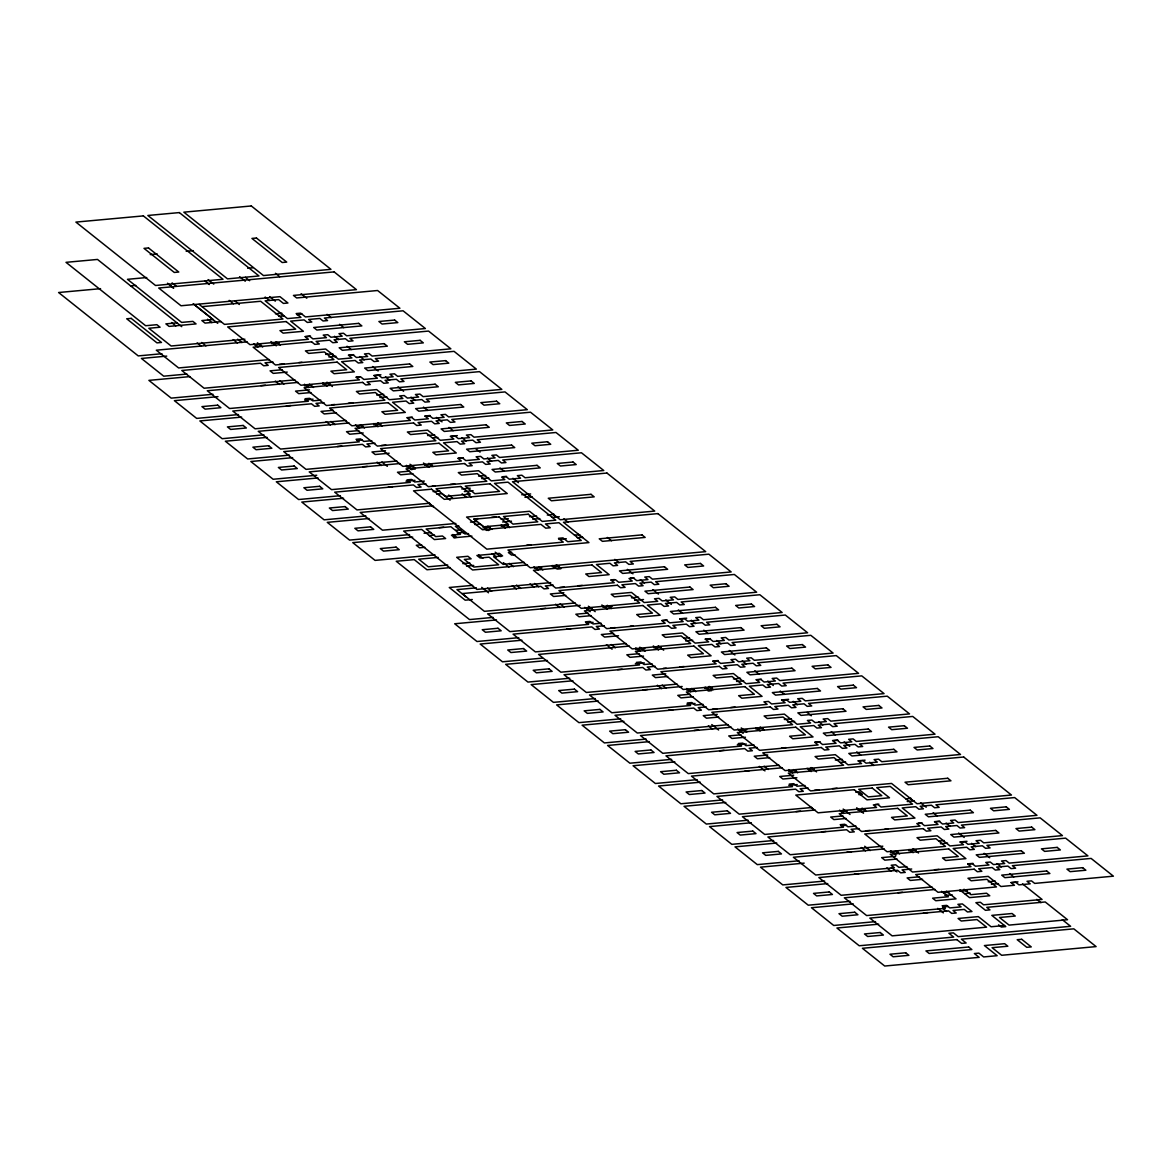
<?xml version="1.0" encoding="UTF-8"?>
<svg xmlns="http://www.w3.org/2000/svg" width="1172" height="1172" viewBox="0 0 1172 1172"><rect width="100%" height="100%" fill="white"/><g stroke="black" fill="none" stroke-linecap="round" stroke-linejoin="round"><path stroke-width="1.5" d="M150.221 254.588L157.224 253.958M186.202 251.291L193.204 250.647M146.72 277.544L127.484 279.317L181.631 322.417L192.867 321.377L196.061 323.911L169.076 326.402L165.882 323.868L177.133 322.827M247.673 268.256L252.918 267.773M100.543 288.664L58.6 292.517L138.237 355.907L161.941 353.724M130.561 285.895L135.806 285.426M202.185 306.639L260.653 301.263L282.95 319.018L224.482 324.395L199.123 304.383M275.435 313.788L281.866 313.188M221.244 321.597L205.056 323.091L201.862 320.557L213.114 319.517L193.16 303.636M278.819 316.308L284.21 315.81M296.809 314.653L302.2 314.155M244.889 339.221L171.127 346.004L148.829 328.263L160.081 327.222L156.887 324.688L145.65 325.728L66.013 262.338L97.496 259.437L181.763 326.651M247.145 341.843L156.316 350.194L178.613 367.949L269.443 359.584M305.16 336.51L310.477 336.012M255.291 345.139L260.77 344.627M271.699 343.63L278.995 342.957M166.732 356.112L141.416 358.442L163.714 376.183L186.934 374.058M325.684 354.413L332.775 353.768M273.047 362.089L265.019 362.822L268.198 365.356L263.7 365.767L260.521 363.232L181.806 370.484L204.104 388.225L294.919 379.875M328.863 356.947L335.954 356.303M348.362 355.16L353.666 354.677M279.449 364.331L283.946 363.906M298.933 362.529L301.937 362.251M190.054 376.593L148.903 380.373L171.2 398.128L212.982 394.275M282.32 369.722L270.073 370.85L273.252 373.385L287.243 372.095M260.887 385.632L265.385 385.222M298.113 382.409L207.283 390.759L229.58 408.515L308.295 401.263L305.116 398.729L309.613 398.319L312.792 400.853L320.82 400.121M356.127 377.076L359.658 376.739M373.839 375.436L380.929 374.791M304.5 385.866L311.767 385.192M322.652 384.196L329.918 383.522M217.977 396.649L174.394 400.663L196.691 418.404L238.458 414.566M309.54 389.837L295.549 391.126L298.743 393.66L310.976 392.532M304.632 399.989L313.07 399.213M376.652 394.979L383.727 394.334M286.364 405.922L290.861 405.497M324.014 402.655L315.971 403.388L319.165 405.922L314.667 406.332L311.474 403.798L232.774 411.05L255.071 428.791L345.887 420.44M379.831 397.513L386.921 396.868M331.91 404.75L334.899 404.472M348.392 403.241L352.889 402.816M241.652 417.1L199.87 420.938L222.167 438.694L263.949 434.841M333.273 410.288L321.04 411.416L324.219 413.95L336.467 412.822M349.066 422.975L258.25 431.325L280.548 449.066L359.262 441.829L356.068 439.295L360.566 438.885L363.76 441.419L371.788 440.687M407.08 417.642L412.398 417.144M424.806 416.001L430.124 415.518M357.27 426.256L362.719 425.758M373.619 424.762L380.885 424.088M267.128 437.376L225.361 441.229L247.658 458.97L289.425 455.132M358.764 430.563L346.516 431.692L349.695 434.226L363.203 432.981M356.786 440.452L362.353 439.94M427.604 435.545L434.695 434.9M337.331 446.488L341.828 446.063M374.967 443.221L366.939 443.954L370.132 446.488L365.635 446.898L362.441 444.364L283.727 451.616L306.024 469.357L396.854 461.006M432.571 437.918L437.888 437.434M450.282 436.292L457.373 435.632M381.369 445.463L385.866 445.038M292.619 457.666L250.837 461.504L273.135 479.26L316.733 475.246M385.485 450.737L371.993 451.982L375.187 454.516L389.177 453.227M362.807 466.764L367.305 466.353M400.033 463.541L309.218 471.891L331.515 489.632L410.229 482.395L407.036 479.861L411.533 479.451L414.727 481.985L424.352 481.091M458.047 458.208L463.365 457.71M406.42 466.998L413.687 466.324M424.586 465.328L431.853 464.654M318.095 477.942L276.314 481.795L298.611 499.536L340.393 495.697M411.431 469.357L415.064 469.034M409.731 471.129L397.484 472.257L400.663 474.792L412.91 473.664M405.995 481.179L414.991 480.344M478.572 476.11L485.662 475.466M388.298 487.039L392.796 486.629M425.934 483.787L417.906 484.519L421.085 487.054L416.587 487.464L413.408 484.93L334.694 492.167L356.991 509.923L429.655 503.242M481.765 478.645L488.841 478M503.022 476.696L506.568 476.359M432.336 486.028L435.339 485.75M450.326 484.373L454.824 483.948M343.586 498.232L301.805 502.07L324.102 519.826L365.884 515.973M433.083 491.61L439.837 490.995M461.753 488.973L470.192 488.197M436.643 494.115L441.888 493.632L450.077 500.151M464.376 491.551L473.122 490.76M521.774 494.76L530.638 493.954M432.834 505.777L360.185 512.457L382.482 530.198L455.82 523.459M524.953 497.294L532.044 496.65M369.063 518.507L327.281 522.36L349.578 540.102L409.526 534.593M478.235 518.566L473.737 518.976L476.931 521.511L470.499 522.111M491.742 517.321L496.239 516.911M501.191 519.284L508.282 518.639M529.539 516.676L536.63 516.032M547.251 515.05L554.341 514.391M439.251 527.605L443.748 527.195M458.911 526.008L455.381 526.331L464.932 533.934L468.536 533.597M474.807 524.543L480.11 524.045L488.299 530.564M502.598 521.98L511.461 521.174M532.718 519.211L539.809 518.566M552.217 517.423L559.308 516.764M424.059 533.245L431.325 532.586M455.791 530.33L461.226 529.832M482.996 527.825L490.248 527.166M501.133 526.169L508.384 525.495M412.705 537.128L352.772 542.636L375.069 560.392L435.002 554.869M429.055 535.619L434.504 535.121M457.153 533.04L464.405 532.366M486.175 530.359L489.808 530.037M453.491 537.611L456.494 537.333L452.905 534.491M471.92 536.117L454.619 537.714L451.44 535.179L460.435 534.344L450.883 526.741L426.139 529.012L435.691 536.615L442.445 536L445.624 538.534L434.387 539.574L421.642 529.436L403.651 531.077L476.916 589.399L550.679 582.616M421.642 544.79L416.294 545.273L419.488 547.807L424.821 547.324M574.514 535.165L579.832 534.681M559.029 539.413L566.31 538.754M577.239 537.743L582.704 537.245M526.77 545.214L531.268 544.804M438.167 557.403L418.726 559.191L428.278 566.808L447.719 565.021M511.622 552.261L508.399 552.554L511.593 555.088L514.962 554.781M462.823 563.629L469.884 562.97M450.356 567.6L426.974 569.753L414.229 559.615L396.239 561.271L469.503 619.578L493.163 617.395M466.559 566.105L473.752 565.446M524.353 562.399L503.154 564.362L493.602 556.744L502.598 555.924L499.404 553.389L476.916 555.455L480.11 557.989L489.105 557.169L498.657 564.772L473.928 567.043L464.361 559.44L471.115 558.824L467.921 556.29L456.684 557.315L472.609 569.988L527.532 564.948M534.535 568.347L541.669 567.688M552.349 566.706L559.469 566.047M557.315 569.079L560.875 568.742M472.653 585.341L449.272 587.494L465.196 600.181L472.287 599.522M476.389 587.831L456.948 589.619L466.515 597.222M553.345 585.194L545.317 585.927L548.496 588.461L543.998 588.886L540.819 586.352L462.105 593.589L484.402 611.33L575.232 602.979M610.949 579.891L614.48 579.569M630.433 578.104L633.979 577.781M559.747 587.436L564.245 587.025M577.737 585.78L582.235 585.37M563.864 592.71L550.371 593.955L553.565 596.489L565.798 595.361M631.474 597.808L638.55 597.149M541.186 608.737L545.683 608.327M580.228 605.353L487.596 613.864L509.893 631.62L588.593 624.383L585.414 621.834L589.912 621.424L593.091 623.958L601.133 623.226M634.653 600.342L643.516 599.522M586.615 608.81L592.065 608.297M602.965 607.301L612.048 606.466M496.474 619.929L454.692 623.768L476.989 641.509L518.771 637.671M588.095 613.103L575.862 614.231L579.041 616.765L591.289 615.652M586.132 622.991L593.12 622.347M566.662 629.027L571.16 628.617M604.312 625.76L596.284 626.493L599.463 629.027L594.966 629.452L591.787 626.917L513.072 634.155L535.37 651.896L626.185 643.545M661.902 620.457L667.22 619.973M679.628 618.831L686.719 618.186M610.715 628.002L615.212 627.591M630.199 626.2L633.202 625.936M521.95 640.205L480.183 644.043L502.48 661.799L542.431 658.122M613.586 633.393L601.339 634.521L604.532 637.055L618.523 635.766M684.199 638.213L689.517 637.715M629.379 646.08L538.563 654.43L560.861 672.186L639.56 664.949L636.381 662.4L640.879 661.99L644.058 664.524L652.086 663.792M685.62 640.908L692.711 640.249M705.105 639.121L710.422 638.623M635.766 649.537L644.849 648.702M653.932 647.867L661.198 647.193M547.441 660.495L505.659 664.334L527.957 682.075L569.739 678.236M639.062 653.668L626.83 654.796L630.009 657.331L643.501 656.1M635.341 663.718L644.336 662.898M617.629 669.593L622.127 669.183M655.28 666.326L647.252 667.058L650.431 669.593L645.933 670.018L642.754 667.483L564.04 674.72L586.337 692.462L677.152 684.111M712.869 661.023L718.187 660.539M663.176 668.421L666.179 668.157M679.672 666.912L684.17 666.502M572.918 680.771L531.15 684.609L553.433 702.365L595.215 698.527M665.799 673.841L652.306 675.087L655.485 677.621L667.732 676.493M733.394 678.94L740.484 678.28M643.12 689.869L647.618 689.458M682.163 686.484L589.516 694.996L611.813 712.752L690.528 705.5L687.349 702.966L691.846 702.555L695.025 705.09L703.053 704.357M736.587 681.474L743.663 680.815M756.072 679.687L761.39 679.189M686.733 690.103L694 689.429M704.885 688.433L712.151 687.759M598.409 701.061L556.627 704.899L578.924 722.641L620.706 718.802M708.078 690.967L711.712 690.63M690.03 694.234L677.782 695.362L680.976 697.897L693.209 696.769M686.865 704.226L695.055 703.478M668.597 710.159L673.094 709.734M706.247 706.892L698.204 707.624L701.398 710.159L696.9 710.584L693.707 708.049L615.007 715.286L637.304 733.027L728.12 724.677M781.548 699.962L788.639 699.318M712.635 709.133L717.132 708.723M730.625 707.478L735.122 707.068M623.885 721.337L582.103 725.175L604.4 742.931L646.182 739.093M717.264 714.363L703.273 715.653L706.452 718.187L718.7 717.059M784.361 719.505L791.452 718.846M694.073 730.434L698.571 730.024M731.299 727.211L640.483 735.562L662.781 753.318L741.495 746.066L738.301 743.531L742.799 743.121L745.993 745.656L754.021 744.923M787.54 722.04L794.631 721.381M739.503 730.508L746.769 729.834M755.852 728.999L763.119 728.325M649.361 741.627L607.594 745.465L629.891 763.206L671.659 759.368M740.997 734.8L728.75 735.928L731.943 738.463L745.436 737.232M737.276 744.85L746.271 744.015M719.564 750.725L724.062 750.3M757.2 747.458L749.172 748.19L752.365 750.725L747.868 751.149L744.674 748.6L665.974 755.852L688.272 773.593L779.087 765.243M814.804 742.154L820.122 741.671M832.516 740.528L837.833 740.045M781.592 748.044L786.09 747.633M674.852 761.903L633.07 765.741L655.368 783.497L697.15 779.644M767.733 754.973L754.241 756.218L757.42 758.753L769.667 757.625M835.328 760.071L842.419 759.412M745.04 771L749.538 770.59M782.266 767.777L691.451 776.128L713.748 793.884L792.462 786.632L789.269 784.097L793.766 783.687L796.96 786.222L804.988 785.489M840.28 762.445L845.598 761.947M858.007 760.804L865.083 760.159M788.653 771.235L795.92 770.561M808.636 769.389L814.086 768.891M700.329 782.193L658.561 786.031L680.859 803.772L722.626 799.934M793.708 775.205L779.717 776.494L782.896 779.028L796.901 777.739M788.8 785.357L797.238 784.581M808.167 788.024L800.139 788.756L803.318 791.29L798.821 791.701L795.642 789.166L716.927 796.418L739.224 814.159L811.888 807.479M814.569 790.265L819.067 789.84M832.559 788.61L837.057 788.185M725.82 802.468L684.038 806.307L706.335 824.062L748.117 820.21M855.677 792.14L859.164 791.818L862.358 794.352L858.856 794.675M905.78 798.835L911.098 798.352M796.008 811.566L800.505 811.156M815.067 810.013L742.418 816.694L764.715 834.449L843.415 827.198L840.236 824.663L844.734 824.253L847.913 826.787L855.956 826.055M875.308 804.475L878.839 804.153M907.201 801.545L914.277 800.886M841.437 811.625L846.887 811.127M857.787 810.13L865.053 809.456M751.296 822.744L709.514 826.597L731.811 844.338L773.593 840.5M842.917 815.932L830.684 817.06L833.863 819.594L846.111 818.466M840.954 825.821L846.506 825.308M821.484 831.856L825.982 831.431M859.135 828.589L851.106 829.322L854.285 831.856L849.788 832.267L846.609 829.732L767.894 836.984L790.192 854.725L882.824 846.199M918.496 823.125L922.042 822.803M934.45 821.66L939.768 821.162M865.537 830.831L870.034 830.406M885.021 829.029L888.024 828.751M776.772 843.034L735.005 846.873L757.302 864.628L799.07 860.775M939.021 841.042L944.339 840.544M846.975 852.132L851.473 851.722M884.201 848.909L793.385 857.259L815.683 875.001L894.383 867.763L891.203 865.229L895.701 864.819L898.88 867.353L906.923 866.621M940.442 843.737L947.533 843.078M959.927 841.936L967.017 841.291M890.588 852.366L897.855 851.692M908.754 850.696L916.021 850.022M804.182 863.134L760.482 867.163L782.779 884.904L824.649 881.051M895.642 856.336L881.652 857.626L884.831 860.16L897.078 859.032M854.461 874.063L858.959 873.653M911.713 869.009L902.074 869.888L905.253 872.422L900.755 872.832L897.576 870.298L818.862 877.55L841.159 895.291L931.974 886.94M967.691 863.852L973.009 863.368M934.494 869.741L938.992 869.316M827.74 883.6L785.973 887.438L808.27 905.194L850.037 901.341M919.375 876.788L907.128 877.916L910.307 880.45L922.554 879.322M988.216 881.769L995.306 881.11M897.942 892.698L902.44 892.288M935.168 889.475L844.338 897.825L866.635 915.566L945.35 908.329L942.171 905.795L946.668 905.385L949.847 907.919L961.099 906.879L957.905 904.345L962.402 903.934L971.954 911.538L967.457 911.963L964.278 909.413L953.041 910.454L956.22 912.988L951.723 913.398L948.529 910.864L869.829 918.101L892.126 935.857L986.575 927.169L977.023 919.566L961.274 921.016L958.095 918.467L978.327 916.607L991.073 926.759L1004.565 925.514M991.409 884.303L998.5 883.644M1010.894 882.501L1017.985 881.857M943.489 892.756L948.924 892.244M959.809 891.247L967.061 890.588M853.231 903.876L811.449 907.729L833.746 925.47L875.528 921.632M944.852 895.452L952.104 894.793M964.805 893.621L970.24 893.123M942.874 906.952L948.133 906.469M923.419 912.973L927.916 912.563M878.707 924.166L836.925 928.004L859.223 945.76L953.686 937.073L948.895 933.264L953.393 932.853L958.183 936.648L1070.622 926.305L1062.257 919.654M275.449 273.296L279.727 276.695M301.101 293.703L306.8 298.245M327.032 314.345L331.207 317.671M339.572 324.322L343.748 327.647M607.33 537.45L611.52 540.775M334.518 336.276L338.708 339.602M347.059 346.267L351.248 349.593M360.009 356.566L364.184 359.892M372.55 366.543L378.117 370.982M385.485 376.842L389.661 380.168M398.026 386.833L403.608 391.258M410.962 397.132L415.152 400.458M423.502 407.109L427.692 410.434M436.453 417.408L442.02 421.847M448.993 427.399L453.168 430.725M461.929 437.698L466.119 441.024M475.861 448.788L480.051 452.114M487.42 457.974L491.595 461.299M499.961 467.965L504.136 471.291M512.897 478.264L518.463 482.688M563.864 518.83L568.039 522.155M614.831 559.381L619.006 562.721M627.372 569.372L632.939 573.811M640.308 579.671L644.483 582.997M652.848 589.648L658.43 594.087M665.784 599.947L671.366 604.386M678.339 609.938L682.514 613.264M691.275 620.237L695.45 623.563M703.815 630.214L707.991 633.539M716.751 640.513L720.941 643.853M729.292 650.504L734.873 654.943M742.242 660.803L746.418 664.128M754.783 670.78L758.958 674.105M767.719 681.078L773.3 685.517M780.259 691.07L784.449 694.395M793.195 701.369L797.385 704.694M807.142 712.459L811.317 715.784M818.686 721.644L822.861 724.97M831.226 731.636L835.402 734.961M844.162 741.935L849.744 746.374M856.703 751.911L860.893 755.237M869.653 762.21L873.829 765.536M920.606 802.776L926.188 807.215M933.161 812.767L937.336 816.093M946.097 823.066L950.272 826.392M958.637 833.043L964.204 837.482M971.573 843.342L975.763 846.667M984.114 853.333L989.695 857.758M997.064 863.632L1001.24 866.958M1009.605 873.609L1013.78 876.934M1022.541 883.908L1042.054 899.437L983.586 904.813L980.393 902.279L975.895 902.689L985.462 910.307L989.959 909.882L986.765 907.348L1045.234 901.971L1067.531 919.727L1009.063 925.104L999.511 917.486L1015.245 916.05L1012.066 913.515L991.82 915.376L1005.781 926.613L1001.284 927.037L998.559 924.855M527.136 493.72L531.312 497.045M552.613 514.01L556.788 517.335M578.089 534.285L582.279 537.611M909.369 797.956L912.153 800.183M1036.781 899.378L1040.956 902.704M245.402 277.325L249.665 280.723M269.619 296.604L275.317 301.145M239.571 276.68L245.256 281.207M265.165 297.058L269.428 300.442M279.522 312.602L283.785 316M330.768 353.402L334.943 356.728M208.089 279.581L213.773 284.107M235.103 301.087L239.366 304.471M205.012 281.119L209.275 284.518M229.185 300.369L233.448 303.753M276.094 341.697L280.342 345.066M326.959 382.175L332.423 386.526M377.926 422.74L382.013 426.007M428.893 463.306L432.981 466.573M467.115 493.734L471.203 496.987M505.44 524.236L509.688 527.62M556.304 564.714L560.392 567.981M607.257 605.279L611.359 608.546M658.225 645.845L663.689 650.196M709.192 686.411L713.294 689.678M760.159 726.977L764.247 730.244M811.127 767.543L816.576 771.894M862.079 808.109L866.181 811.376M913.047 848.674L918.511 853.026M964.014 889.24L970.841 894.676L986.575 893.225L989.769 895.76L969.522 897.62L959.971 890.017M270.893 341.55L276.299 345.843M322.915 382.951L327.017 386.218M373.883 423.517L377.97 426.784M423.473 462.999L428.937 467.35M462.164 493.778L466.559 497.426M501.294 524.939L505.381 528.191M552.261 565.49L556.348 568.757M601.851 604.972L607.316 609.323M653.317 645.933L658.532 650.079M705.148 687.188L709.25 690.455M756.116 727.753L760.203 731.02M807.083 768.319L811.171 771.586M856.673 807.801L863.5 813.236M909.003 849.451L913.105 852.718M257.401 342.781L262.704 347.015M309.423 384.196L313.51 387.449M360.39 424.762L364.477 428.014M409.98 464.244L415.445 468.58M448.671 495.024L452.758 498.29M487.801 526.169L491.888 529.436M538.768 566.735L542.856 570.002M588.359 606.217L595.186 611.652M639.824 647.178L645.04 651.324M691.656 688.433L695.758 691.7M741.261 727.915L746.711 732.251M793.591 769.564L797.678 772.817M843.181 809.046L850.008 814.481M895.511 850.696L899.613 853.948M946.478 891.262L956.03 898.865L935.798 900.726L932.604 898.192L948.353 896.741L941.526 891.306M253.606 343.762L257.855 347.146M304.471 384.24L308.558 387.507M355.438 424.806L359.526 428.073M406.391 465.372L411.855 469.723M533.905 566.867L538.153 570.251M584.769 607.36L590.234 611.696M635.737 647.926L639.839 651.178M686.704 688.491L690.791 691.744M737.671 729.043L743.121 733.394M788.639 769.608L792.726 772.875M839.592 810.174L843.693 813.441M890.559 850.74L896.023 855.091M172.108 282.892L176.371 286.276M167.508 283.228L173.207 287.755M167.962 283.727L173.661 288.253M194.992 305.233L217.743 323.34M237.652 339.191L241.915 342.576M207.547 319.224L211.824 322.622M233.155 339.602L237.418 343M279.786 380.71L283.961 384.035M330.914 421.407L335.016 424.674M381.882 461.973L387.346 466.324M495.185 552.159L500.81 556.641M509.249 563.351L513.453 566.706M534.535 583.48L538.754 586.835M560.084 603.814L564.274 607.155M611.227 644.527L615.315 647.779M662.195 685.093L666.282 688.345M711.785 724.56L718.612 729.995M764.115 766.224L768.217 769.477M864.687 846.257L870.137 850.608M891.365 867.5L896.932 871.924M942.493 908.197L946.595 911.45M275.288 381.12L279.463 384.46M326.124 421.583L330.372 424.967M377.091 462.149L381.325 465.533M428.044 502.715L433.713 507.227M492.094 553.697L496.313 557.052M503.345 562.648L508.956 567.116M530.037 583.89L534.256 587.245M555.587 604.239L559.777 607.565M606.422 644.688L612.092 649.2M657.389 685.254L661.638 688.638M708.357 725.82L712.605 729.204M759.324 766.385L764.979 770.898M810.277 806.951L814.525 810.335M861.244 847.517L865.493 850.901M886.867 867.91L891.042 871.236M937.688 908.373L943.357 912.871M478.615 554.942L482.864 558.326M516.486 585.092L520.734 588.461M512.296 585.736L516.383 589.003M201.657 342.488L205.935 345.887M171.566 322.534L175.829 325.933M197.16 342.913L201.438 346.297M487.552 588.022L491.654 591.274M481.692 587.348L488.519 592.783M143.365 215.897L75.902 222.094L155.524 285.485L223.002 279.273L143.365 215.897M179.345 212.586L147.862 215.472L227.5 278.863L258.983 275.962L179.345 212.586M251.306 205.964L183.843 212.176L263.48 275.552L330.944 269.34L251.306 205.964M148.507 247.951L144.01 248.361L174.276 272.446L178.774 272.036L148.507 247.951M256.448 238.019L251.951 238.429L282.218 262.513L286.715 262.103L256.448 238.019M334.123 271.889L158.718 288.019L181.015 305.76L279.962 296.663L287.931 303.006L283.434 303.416L278.643 299.607L265.15 300.852L287.448 318.594L300.94 317.363L296.164 313.554L300.662 313.144L305.438 316.938L399.901 308.251L377.604 290.51L296.633 297.952L293.454 295.417L356.42 289.63L334.123 271.889M131.205 318.374L126.708 318.784L156.975 342.869L161.472 342.458L131.205 318.374M286.144 321.553L227.676 326.929L249.973 344.671L308.441 339.294L305.247 336.76L309.745 336.349L312.939 338.884L326.431 337.639L323.238 335.104L327.735 334.694L330.929 337.228L342.165 336.188L338.986 333.654L343.484 333.244L346.663 335.778L425.377 328.541L403.08 310.8L324.366 318.037L327.559 320.571L323.062 320.981L319.868 318.447L308.632 319.487L311.811 322.022L307.313 322.432L304.134 319.897L290.641 321.128L303.387 331.28L283.141 333.141L279.962 330.607L295.696 329.156L286.144 321.553M358.661 323.369L313.686 327.501L316.88 330.035L361.855 325.904L358.661 323.369M394.642 320.059L378.908 321.494L382.087 324.043L397.835 322.593L394.642 320.059M311.62 341.828L253.152 347.205L275.449 364.961L333.917 359.584L324.366 351.966L308.617 353.417L305.438 350.882L325.67 349.022L338.415 359.159L351.908 357.929L348.729 355.394L353.226 354.97L356.405 357.504L367.656 356.478L364.463 353.944L368.96 353.534L372.154 356.068L450.854 348.817L428.556 331.075L349.857 338.312L353.036 340.847L348.538 341.257L345.359 338.723L334.108 339.763L337.302 342.297L332.804 342.707L329.61 340.173L316.118 341.418L319.311 343.953L314.814 344.363L311.62 341.828M384.152 343.645L339.177 347.776L342.356 350.311L387.331 346.18L384.152 343.645M420.133 340.334L404.384 341.785L407.578 344.319L423.312 342.869L420.133 340.334M337.111 362.119L278.628 367.495L300.926 385.236L359.408 379.86L356.215 377.325L360.712 376.915L363.906 379.45L377.399 378.204L374.205 375.67L378.703 375.26L381.896 377.794L393.133 376.754L389.954 374.22L394.451 373.809L397.63 376.344L476.345 369.107L454.047 351.351L375.333 358.603L378.527 361.137L374.029 361.547L370.835 359.013L359.599 360.038L362.778 362.588L358.28 362.998L355.101 360.463L341.609 361.694L354.34 371.846L334.108 373.707L330.914 371.172L346.663 369.722L337.111 362.119M409.629 363.935L364.653 368.067L367.832 370.601L412.808 366.47L409.629 363.935M445.609 360.624L429.875 362.06L433.054 364.595L448.803 363.159L445.609 360.624M362.588 382.394L304.119 387.771L326.417 405.527L384.885 400.15L375.333 392.532L359.584 393.982L356.405 391.448L376.637 389.587L389.382 399.725L402.875 398.495L399.696 395.96L404.193 395.535L407.373 398.07L418.624 397.044L415.43 394.51L419.928 394.085L423.121 396.634L501.821 389.382L479.524 371.641L400.824 378.878L404.003 381.413L399.505 381.823L396.326 379.288L385.075 380.329L388.254 382.863L383.757 383.273L380.578 380.739L367.085 381.984L370.264 384.519L365.767 384.929L362.588 382.394M435.105 384.211L390.13 388.342L393.323 390.877L438.299 386.745L435.105 384.211M471.1 380.9L455.351 382.35L458.53 384.885L474.279 383.434L471.1 380.9M217.684 405.16L201.936 406.611L205.129 409.145L220.863 407.695L217.684 405.16M388.064 402.685L329.596 408.061L351.893 425.802L410.361 420.426L407.182 417.891L411.68 417.481L414.859 420.016L428.351 418.77L425.172 416.236L429.67 415.826L432.849 418.36L444.1 417.32L440.921 414.785L445.419 414.375L448.598 416.91L527.312 409.673L505.015 391.917L426.3 399.169L429.479 401.703L424.982 402.113L421.803 399.579L410.552 400.604L413.745 403.139L409.248 403.564L406.054 401.029L392.561 402.26L405.307 412.412L385.075 414.273L381.882 411.738L397.63 410.288L388.064 402.685M460.596 404.487L415.62 408.632L418.8 411.167L463.775 407.036L460.596 404.487M496.576 401.19L480.828 402.626L484.021 405.16L499.755 403.725L496.576 401.19M243.161 425.451L227.427 426.886L230.606 429.435L246.354 427.985L243.161 425.451M413.555 422.96L355.087 428.337L377.384 446.093L435.852 440.716L426.3 433.098L410.552 434.548L407.373 432.014L427.604 430.153L440.35 440.291L453.842 439.06L450.649 436.526L455.146 436.101L458.34 438.636L469.576 437.61L466.397 435.076L470.895 434.651L474.074 437.185L552.788 429.948L530.491 412.207L451.777 419.444L454.97 421.979L450.473 422.389L447.279 419.854L436.043 420.895L439.222 423.429L434.724 423.839L431.545 421.305L418.052 422.55L421.231 425.084L416.734 425.495L413.555 422.96M486.072 424.777L441.097 428.908L444.291 431.442L489.266 427.311L486.072 424.777M522.053 421.466L506.319 422.916L509.498 425.451L525.246 424L522.053 421.466M268.652 445.726L252.903 447.177L256.082 449.711L271.831 448.261L268.652 445.726M439.031 443.25L380.563 448.627L402.86 466.368L461.329 460.992L458.149 458.457L462.647 458.047L465.826 460.581L479.319 459.336L476.14 456.802L480.637 456.391L483.816 458.926L495.067 457.886L491.874 455.351L496.371 454.941L499.565 457.476L578.265 450.238L555.982 432.483L477.268 439.734L480.447 442.269L475.949 442.679L472.77 440.145L461.519 441.17L464.713 443.705L460.215 444.129L457.021 441.595L443.529 442.826L456.274 452.978L436.028 454.839L432.849 452.304L448.583 450.854L439.031 443.25M511.563 445.052L466.588 449.198L469.767 451.733L514.742 447.587L511.563 445.052M547.544 441.741L531.795 443.192L534.989 445.726L550.723 444.291L547.544 441.741M294.128 466.017L278.379 467.452L281.573 469.987L297.307 468.551L294.128 466.017M464.522 463.526L406.039 468.903L428.337 486.658L486.82 481.267L477.253 473.664L461.519 475.114L458.325 472.58L478.572 470.719L491.317 480.857L504.81 479.626L501.616 477.077L506.114 476.667L509.307 479.202L520.544 478.176L517.365 475.642L521.862 475.217L525.041 477.751L603.756 470.514L581.458 452.773L502.744 460.01L505.938 462.544L501.44 462.955L498.247 460.42L487.01 461.46L490.189 463.995L485.691 464.405L482.512 461.871L469.02 463.116L472.199 465.65L467.701 466.06L464.522 463.526M537.04 465.343L492.064 469.474L495.243 472.008L540.219 467.877L537.04 465.343M573.02 462.032L557.286 463.482L560.465 466.017L576.214 464.566L573.02 462.032M319.604 486.292L303.87 487.742L307.049 490.277L322.798 488.827L319.604 486.292M431.53 489.193L413.54 490.848L486.805 549.155L563.263 542.123L558.487 538.314L562.985 537.904L567.761 541.713L581.253 540.468L558.956 522.727L545.463 523.957L550.239 527.766L545.742 528.176L540.966 524.367L482.498 529.759L466.573 517.072L529.539 511.285L542.27 521.423L555.762 520.178L507.989 482.161L494.496 483.391L507.242 493.544L444.276 499.331L431.53 489.193M460.757 486.497L436.028 488.768L445.58 496.386L470.324 494.101L460.757 486.497M489.999 483.816L465.255 486.087L474.821 493.69L499.55 491.42L489.999 483.816M606.935 473.048L512.486 481.736L560.26 519.767L654.723 511.08L606.935 473.048M345.095 506.582L329.347 508.018L332.54 510.553L348.274 509.117L345.095 506.582M591.01 494.32L548.276 498.247L551.47 500.781L594.189 496.855L591.01 494.32M370.572 526.858L354.838 528.308L358.017 530.843L373.765 529.392L370.572 526.858M498.994 516.925L474.25 519.196L483.802 526.799L508.545 524.529L498.994 516.925M528.22 514.23L503.491 516.515L513.043 524.118L537.772 521.833L528.22 514.23M657.902 513.614L563.454 522.302L588.93 542.592L507.974 550.034L530.271 567.775L705.691 551.646L657.902 513.614M396.063 547.134L380.314 548.584L383.493 551.118L399.242 549.683L396.063 547.134M641.978 534.886L599.244 538.812L602.423 541.347L645.157 537.421L641.978 534.886M591.933 564.933L533.465 570.325L555.748 588.066L614.231 582.689L611.037 580.155L615.534 579.744L618.728 582.279L632.221 581.034L629.027 578.499L633.525 578.089L636.718 580.623L647.955 579.583L644.776 577.049L649.273 576.639L652.452 579.173L731.167 571.936L708.87 554.18L630.155 561.417L633.349 563.952L628.851 564.377L625.658 561.842L614.421 562.868L617.6 565.402L613.103 565.827L609.923 563.278L596.431 564.523L609.162 574.661L588.93 576.536L585.736 573.987L601.485 572.551L591.933 564.933M664.451 566.75L619.475 570.896L622.654 573.43L667.644 569.284L664.451 566.75M700.431 563.439L684.697 564.889L687.876 567.424L703.625 565.973L700.431 563.439M617.41 585.224L558.941 590.6L581.239 608.341L639.707 602.965L630.155 595.361L614.406 596.812L611.227 594.277L631.459 592.417L644.204 602.555L657.697 601.309L654.518 598.775L659.016 598.365L662.195 600.899L673.446 599.874L670.252 597.324L674.75 596.914L677.943 599.449L756.643 592.212L734.346 574.47L655.646 581.708L658.825 584.242L654.328 584.652L651.149 582.118L639.897 583.158L643.091 585.692L638.593 586.103L635.4 583.568L621.907 584.813L625.086 587.348L620.589 587.758L617.41 585.224M689.927 587.04L644.952 591.171L648.145 593.706L693.121 589.575L689.927 587.04M725.922 583.729L710.173 585.18L713.352 587.714L729.101 586.264L725.922 583.729M642.886 605.499L584.418 610.876L606.715 628.632L665.183 623.255L662.004 620.721L666.502 620.31L669.681 622.845L683.173 621.6L679.994 619.065L684.492 618.655L687.671 621.189L698.922 620.149L695.743 617.615L700.241 617.205L703.42 619.739L782.134 612.502L759.837 594.746L681.122 601.983L684.302 604.518L679.804 604.942L676.625 602.408L665.388 603.433L668.567 605.968L664.07 606.378L660.891 603.844L647.384 605.089L660.129 615.227L639.897 617.087L636.704 614.553L652.452 613.117L642.886 605.499M715.418 607.316L670.443 611.462L673.622 613.996L718.597 609.85L715.418 607.316M751.399 604.005L735.65 605.455L738.843 607.99L754.578 606.539L751.399 604.005M497.983 628.265L482.249 629.716L485.428 632.25L501.177 630.8L497.983 628.265M668.377 625.789L609.909 631.166L632.206 648.907L690.674 643.531L681.122 635.927L665.374 637.378L662.195 634.843L682.426 632.983L695.172 643.12L708.664 641.875L705.471 639.341L709.968 638.93L713.162 641.465L724.399 640.425L721.22 637.89L725.717 637.48L728.896 640.015L807.611 632.777L785.313 615.036L706.599 622.273L709.793 624.808L705.295 625.218L702.101 622.684L690.865 623.724L694.044 626.258L689.546 626.668L686.367 624.134L672.875 625.379L676.054 627.914L671.556 628.324L668.377 625.789M740.894 627.606L695.919 631.737L699.113 634.272L744.088 630.14L740.894 627.606M776.875 624.295L761.141 625.745L764.32 628.28L780.069 626.83L776.875 624.295M523.474 648.556L507.725 650.006L510.904 652.54L526.653 651.09L523.474 648.556M693.853 646.065L635.385 651.442L657.682 669.197L716.151 663.821L712.972 661.286L717.469 660.862L720.648 663.411L734.141 662.165L730.962 659.631L735.459 659.206L738.638 661.755L749.89 660.715L746.696 658.181L751.193 657.77L754.387 660.305L833.102 653.068L810.804 635.312L732.09 642.549L735.269 645.083L730.771 645.508L727.592 642.974L716.341 643.999L719.535 646.534L715.037 646.944L711.843 644.41L698.351 645.655L711.096 655.793L690.85 657.653L687.671 655.119L703.42 653.683L693.853 646.065M766.385 647.882L721.41 652.028L724.589 654.562L769.564 650.416L766.385 647.882M802.366 644.571L786.617 646.021L789.811 648.556L805.545 647.105L802.366 644.571M548.95 668.831L533.201 670.281L536.395 672.816L552.129 671.366L548.95 668.831M719.344 666.355L660.876 671.732L683.173 689.473L741.642 684.096L732.075 676.493L716.341 677.943L713.147 675.409L733.394 673.548L746.139 683.686L759.632 682.441L756.438 679.907L760.936 679.496L764.129 682.031L775.366 680.991L772.187 678.456L776.684 678.046L779.863 680.58L858.578 673.343L836.281 655.602L757.566 662.839L760.76 665.374L756.262 665.784L753.069 663.249L741.832 664.29L745.011 666.824L740.514 667.234L737.335 664.7L723.842 665.945L727.021 668.48L722.523 668.89L719.344 666.355M791.862 668.172L746.886 672.303L750.065 674.838L795.056 670.706L791.862 668.172M827.842 664.861L812.108 666.311L815.287 668.846L831.036 667.395L827.842 664.861M574.427 689.121L558.692 690.572L561.871 693.106L577.62 691.656L574.427 689.121M744.821 686.631L686.353 692.007L708.65 709.763L767.118 704.387L763.939 701.852L768.436 701.427L771.616 703.962L785.108 702.731L781.929 700.197L786.427 699.772L789.606 702.321L800.857 701.281L797.663 698.746L802.161 698.336L805.354 700.871L884.054 693.619L861.757 675.878L783.057 683.115L786.236 685.649L781.739 686.074L778.56 683.525L767.308 684.565L770.502 687.1L766.005 687.51L762.811 684.975L749.318 686.221L762.064 696.358L741.817 698.219L738.638 695.685L754.372 694.234L744.821 686.631M817.353 688.447L772.363 692.593L775.556 695.128L820.532 690.982L817.353 688.447M853.333 685.137L837.584 686.587L840.764 689.121L856.512 687.671L853.333 685.137M599.918 709.397L584.169 710.847L587.362 713.382L603.097 711.931L599.918 709.397M770.297 706.921L711.829 712.298L734.126 730.039L792.594 724.662L783.043 717.059L767.308 718.509L764.115 715.975L784.361 714.114L797.092 724.252L810.599 723.007L807.405 720.472L811.903 720.062L815.097 722.597L826.333 721.556L823.154 719.022L827.652 718.612L830.831 721.146L909.545 713.909L887.248 696.168L808.534 703.405L811.727 705.94L807.215 706.35L804.036 703.815L792.799 704.855L795.978 707.39L791.481 707.8L788.302 705.266L774.795 706.511L777.988 709.045L773.491 709.456L770.297 706.921M842.829 708.738L797.854 712.869L801.033 715.403L846.008 711.272L842.829 708.738M878.81 705.427L863.061 706.877L866.255 709.412L881.989 707.961L878.81 705.427M625.394 729.687L609.66 731.138L612.839 733.672L628.588 732.222L625.394 729.687M795.788 727.197L737.32 732.573L759.617 750.329L818.085 744.952L814.892 742.418L819.389 741.993L822.583 744.528L836.076 743.297L832.882 740.763L837.394 740.338L840.573 742.872L851.81 741.847L848.631 739.312L853.128 738.902L856.307 741.437L935.022 734.185L912.724 716.444L834.01 723.681L837.204 726.215L832.706 726.64L829.512 724.091L818.276 725.131L821.455 727.666L816.957 728.076L813.778 725.541L800.286 726.787L813.031 736.924L792.785 738.785L789.606 736.25L805.34 734.8L795.788 727.197M868.306 729.013L823.33 733.145L826.524 735.694L871.499 731.548L868.306 729.013M904.286 725.702L888.552 727.153L891.731 729.687L907.48 728.237L904.286 725.702M650.885 749.963L635.136 751.413L638.315 753.948L654.064 752.497L650.885 749.963M821.264 747.487L762.796 752.864L785.094 770.605L843.562 765.228L834.01 757.625L818.261 759.075L815.082 756.541L835.328 754.68L848.059 764.818L861.552 763.573L858.373 761.038L862.87 760.628L866.049 763.162L877.301 762.122L874.107 759.588L878.604 759.178L881.798 761.712L960.513 754.475L938.215 736.734L859.501 743.971L862.68 746.505L858.182 746.916L855.003 744.381L843.752 745.421L846.946 747.956L842.448 748.366L839.255 745.832L825.762 747.062L828.956 749.611L824.458 750.021L821.264 747.487M893.797 749.304L848.821 753.435L852 755.969L896.976 751.838L893.797 749.304M929.777 745.993L914.028 747.428L917.222 749.977L932.956 748.527L929.777 745.993M676.361 770.253L660.612 771.703L663.806 774.238L679.54 772.788L676.361 770.253M963.692 757.009L788.287 773.139L810.584 790.895L891.54 783.438L917.017 803.728L1011.465 795.041L963.692 757.009M701.838 790.529L686.103 791.979L689.283 794.513L705.031 793.063L701.838 790.529M947.752 778.267L905.033 782.207L908.212 784.742L950.946 780.801L947.752 778.267M854.242 789.708L795.773 795.085L818.071 812.826L876.539 807.449L873.36 804.915L877.857 804.505L881.036 807.039L912.519 804.139L890.222 786.397L876.729 787.628L889.475 797.78L866.987 799.846L854.242 789.708M872.232 788.053L858.739 789.283L868.291 796.901L881.784 795.656L872.232 788.053M727.329 810.819L711.58 812.269L714.774 814.804L730.508 813.353L727.329 810.819M897.723 808.328L839.24 813.705L861.537 831.461L920.005 826.084L916.826 823.55L921.324 823.125L924.518 825.659L938.01 824.429L934.817 821.894L939.314 821.469L942.508 824.004L953.744 822.978L950.565 820.444L955.063 820.019L958.242 822.568L1036.956 815.316L1014.659 797.575L935.945 804.812L939.138 807.347L934.641 807.757L931.447 805.223L920.21 806.263L923.389 808.797L918.892 809.207L915.713 806.673L902.22 807.918L914.951 818.056L894.719 819.917L891.526 817.382L907.274 815.932L897.723 808.328M970.24 810.145L925.265 814.276L928.444 816.811L973.419 812.679L970.24 810.145M1006.221 806.834L990.472 808.284L993.666 810.819L1009.4 809.369L1006.221 806.834M752.805 831.094L737.071 832.545L740.25 835.079L755.999 833.629L752.805 831.094M923.199 828.619L864.731 833.995L887.028 851.736L945.496 846.36L935.945 838.756L920.196 840.207L917.017 837.672L937.248 835.812L949.994 845.95L963.487 844.704L960.308 842.17L964.805 841.76L967.984 844.294L979.221 843.254L976.042 840.72L980.539 840.309L983.718 842.844L1062.433 835.607L1040.135 817.851L961.436 825.103L964.615 827.637L960.117 828.047L956.938 825.513L945.687 826.538L948.866 829.073L944.368 829.498L941.189 826.963L927.697 828.194L930.876 830.728L926.378 831.153L923.199 828.619M995.717 830.421L950.741 834.567L953.935 837.101L998.91 832.97L995.717 830.421M1031.697 827.124L1015.963 828.56L1019.142 831.094L1034.891 829.659L1031.697 827.124M778.296 851.385L762.547 852.82L765.726 855.37L781.475 853.919L778.296 851.385M948.675 848.894L890.207 854.271L912.505 872.027L970.973 866.65L967.794 864.101L972.291 863.691L975.47 866.225L988.963 864.995L985.784 862.446L990.281 862.035L993.46 864.57L1004.712 863.544L1001.518 861.01L1006.016 860.585L1009.209 863.119L1087.924 855.882L1065.626 838.141L986.912 845.378L990.091 847.913L985.593 848.323L982.414 845.788L971.163 846.829L974.357 849.363L969.859 849.773L966.666 847.239L953.173 848.484L965.918 858.622L945.672 860.482L942.493 857.948L958.242 856.498L948.675 848.894M1021.208 850.711L976.232 854.842L979.411 857.377L1024.387 853.245L1021.208 850.711M1057.188 847.4L1041.439 848.85L1044.633 851.385L1060.367 849.934L1057.188 847.4M974.166 869.184L915.698 874.561L937.996 892.302L996.464 886.926L986.897 879.322L971.163 880.773L967.969 878.238L988.216 876.378L1000.961 886.515L1014.454 885.27L1011.26 882.736L1015.758 882.326L1018.951 884.86L1030.188 883.82L1027.009 881.285L1031.507 880.875L1034.686 883.41L1113.4 876.173L1091.103 858.417L1012.388 865.668L1015.582 868.203L1011.084 868.613L1007.891 866.079L996.654 867.104L999.833 869.639L995.336 870.063L992.157 867.529L978.664 868.76L981.843 871.294L977.345 871.719L974.166 869.184M1046.684 870.986L1001.708 875.132L1004.887 877.667L1049.878 873.521L1046.684 870.986M1082.664 867.676L1066.93 869.126L1070.109 871.66L1085.858 870.225L1082.664 867.676M829.249 891.951L813.514 893.386L816.694 895.921L832.442 894.485L829.249 891.951M854.74 912.226L838.991 913.677L842.185 916.211L857.919 914.761L854.74 912.226M880.216 932.516L864.482 933.952L867.661 936.487L883.41 935.051L880.216 932.516M956.865 939.607L862.416 948.294L884.714 966.036L979.162 957.348L974.386 953.539L978.884 953.129L983.66 956.938L997.152 955.693L984.407 945.555L1004.653 943.694L1007.832 946.229L992.098 947.679L1001.65 955.283L1096.098 946.595L1073.801 928.839L961.362 939.182L966.138 942.991L961.641 943.401L956.865 939.607M1021.706 939.299L1017.208 939.71L1026.76 947.313L1031.257 946.903L1021.706 939.299M905.707 952.792L889.958 954.242L893.152 956.777L908.886 955.327L905.707 952.792M968.673 947.005L925.939 950.932L929.132 953.466L971.852 949.54L968.673 947.005"/></g></svg>
